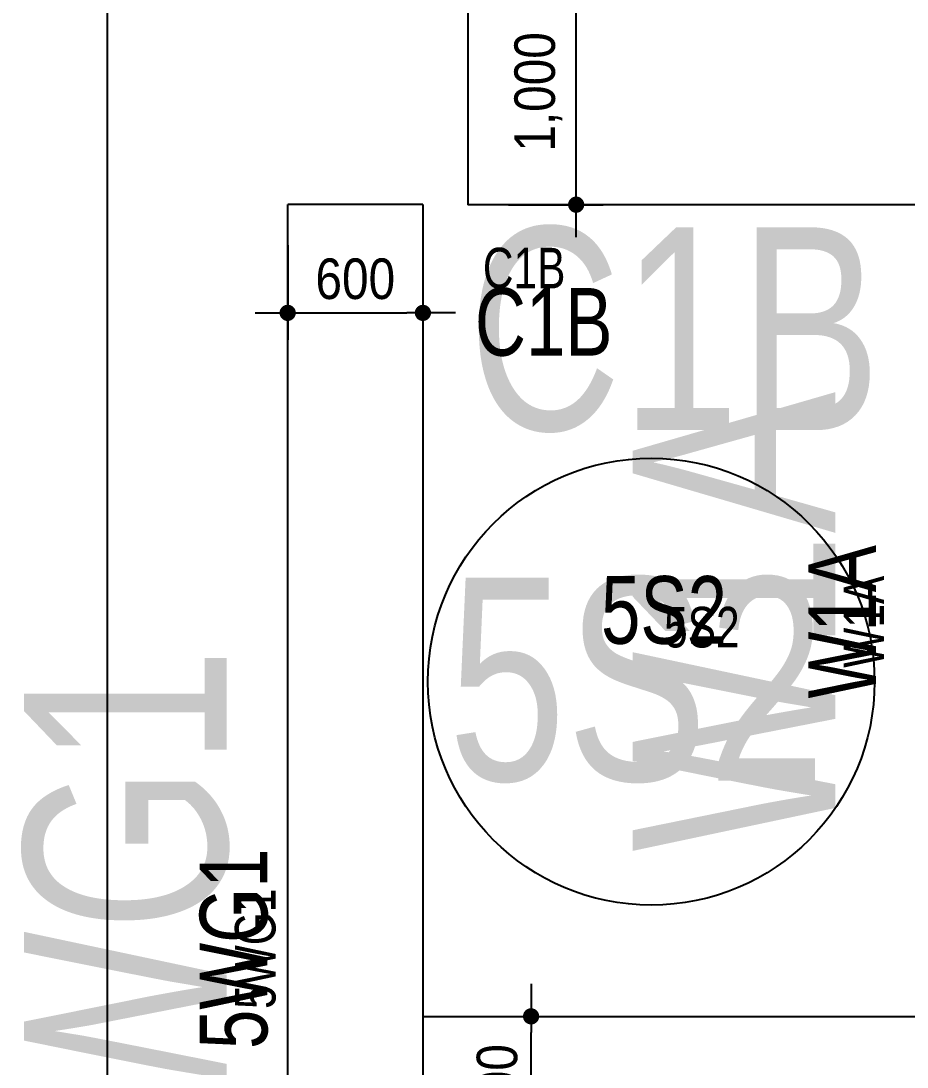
# Model space of a CAD drawing. Header units: millimetres. Extents: x 90970 to 179136, y 102485 to 153500.
# Drawn here: x 90970 to 94902, y 123880 to 128520 of the extents above; entities that cross this region are included whole.
import ezdxf
from ezdxf.enums import TextEntityAlignment as Align

# ---------------------------------------------------------------- set-up
doc = ezdxf.new("R2010")
doc.units = ezdxf.units.MM
doc.linetypes.add('HID', pattern=[2.3, 1.5, -0.8])
doc.layers.get('Defpoints').update_dxf_attribs({"color": 159})
for name, color, linetype in [('^DECK', 130, 'Continuous'), ('COLUMN-TEXT', 2, 'Continuous'), ('COLUMN-TEXT @ 100', 2, 'Continuous'), ('COLUMN-TEXT @ 300', 2, 'Continuous'), ('COLUMN-TEXT @ 60', 2, 'Continuous'), ('GIRDER-TEXT', 7, 'Continuous'), ('GIRDER-TEXT @ 100', 7, 'Continuous'), ('GIRDER-TEXT @ 300', 7, 'Continuous'), ('GIRDER-TEXT @ 60', 7, 'Continuous'), ('TXT-SLAB', 6, 'Continuous'), ('TXT-SLAB @ 100', 6, 'Continuous'), ('TXT-SLAB @ 300', 6, 'Continuous'), ('TXT-SLAB @ 60', 6, 'Continuous'), ('WALL-TEXT', 6, 'Continuous'), ('WALL-TEXT @ 100', 6, 'Continuous'), ('WALL-TEXT @ 300', 6, 'Continuous'), ('WALL-TEXT @ 60', 6, 'Continuous'), ('보(girder)', 7, 'HID')]:
    doc.layers.add(name, color=color, linetype=linetype)
doc.layers.add('NOPLOT', color=191, linetype='Continuous', plot=False)
doc.styles.add('Gdim', font='Dotum.ttf', dxfattribs={"width": 0.9})
doc.styles.add('Gtx', font='Dotum.ttf')
doc.dimstyles.new('Gdim200', dxfattribs={"dimscale": 200, "dimtxt": 3, "dimasz": 1.2, "dimexe": 2, "dimexo": 3, "dimgap": 1, "dimtad": 1, "dimdsep": 46, "dimlunit": 6, "dimtxsty": 'Gdim', "dimblk1": '_CIDOT', "dimblk2": '_CIDOT', "dimsah": 1, "dimcen": 2.5, "dimdle": 2, "dimclrd": 1, "dimclre": 1, "dimclrt": 3, "dimazin": 2, "dimtfac": 1, "dimtix": 1, "dimtmove": 2, "dimatfit": 3, "dimldrblk": '_CIDOT', "dimfxl": 0, "dimtolj": 1, "dimtzin": 0, "dimarcsym": 0})

# ---------------------------------------------------------------- blocks, each defined once
blk = doc.blocks.new('_CIDOT')
at = {"color": 0, "linetype": 'ByBlock'}
blk.add_line((2, 0), (-1, 0), dxfattribs=at)
at = {"color": 0, "linetype": 'ByBlock', "const_width": 0.5}
blk.add_lwpolyline([(-0.25, 0, 1), (0.25, 0, 1)], format="xyb", close=True, dxfattribs=at)
blk = doc.blocks.new('*D307')
at = {"layer": 'Defpoints', "color": 155, "lineweight": -2, "transparency": 16777216}
for p, q in [((-1725.5, 900), (-1305.5, 900)), ((-1425.5, -28), (-1425.5, 828)), ((-1725.5, -100), (-1305.5, -100))]:
    blk.add_line(p, q, dxfattribs=at)
at = {"layer": 'Defpoints', "color": 0, "transparency": 16777216}
for p in [(-1905.5, 900), (-1425.5, 900), (-1905.5, -100)]:
    blk.add_point(p, dxfattribs=at)
at = {"layer": 'Defpoints', "color": 155, "lineweight": -2, "transparency": 16777216, "xscale": 71.99999999999994, "yscale": 71.99999999999994, "zscale": 71.99999999999994}
for p, rotation in [((-1425.5, 900), 90), ((-1425.5, -100), 270)]:
    blk.add_blockref('_CIDOT', p, dxfattribs=dict(at, rotation=rotation))
at = {"layer": 'Defpoints', "color": 3, "transparency": 16777216, "insert": (-1592.9, 400), "char_height": 180, "attachment_point": 5, "rotation": 90, "style": 'Gdim'}
blk.add_mtext('\\A1;{\\C155;1,000}', dxfattribs=at)
blk = doc.blocks.new('*D325')
at = {"layer": 'Defpoints', "color": 155, "lineweight": -2, "transparency": 16777216}
for p, q in [((-1725.5, 700), (-1305.5, 700)), ((-1425.5, 172), (-1425.5, 628)), ((-1725.5, 100), (-1305.5, 100))]:
    blk.add_line(p, q, dxfattribs=at)
at = {"layer": 'Defpoints', "color": 0, "transparency": 16777216}
for p in [(-1905.5, 700), (-1425.5, 700), (-1905.5, 100)]:
    blk.add_point(p, dxfattribs=at)
at = {"layer": 'Defpoints', "color": 155, "lineweight": -2, "transparency": 16777216, "xscale": 71.99999999999994, "yscale": 71.99999999999994, "zscale": 71.99999999999994}
for p, rotation in [((-1425.5, 700), 90), ((-1425.5, 100), 270)]:
    blk.add_blockref('_CIDOT', p, dxfattribs=dict(at, rotation=rotation))
at = {"layer": 'Defpoints', "color": 3, "transparency": 16777216, "insert": (-1575.6, 400), "char_height": 180, "attachment_point": 5, "rotation": 90, "style": 'Gdim'}
blk.add_mtext('\\A1;{\\C155;600}', dxfattribs=at)
blk = doc.blocks.new('*D327')
at = {"layer": 'Defpoints', "color": 155, "lineweight": -2, "transparency": 16777216}
for p, q in [((-1825.5, 700), (-1405.5, 700)), ((-1525.5, 172), (-1525.5, 628)), ((-1825.5, 100), (-1405.5, 100))]:
    blk.add_line(p, q, dxfattribs=at)
at = {"layer": 'Defpoints', "color": 0, "transparency": 16777216}
for p in [(-2005.5, 700), (-1525.5, 700), (-2005.5, 100)]:
    blk.add_point(p, dxfattribs=at)
at = {"layer": 'Defpoints', "color": 155, "lineweight": -2, "transparency": 16777216, "xscale": 71.99999999999994, "yscale": 71.99999999999994, "zscale": 71.99999999999994}
for p, rotation in [((-1525.5, 700), 90), ((-1525.5, 100), 270)]:
    blk.add_blockref('_CIDOT', p, dxfattribs=dict(at, rotation=rotation))
at = {"layer": 'Defpoints', "color": 3, "transparency": 16777216, "insert": (-1675.6, 400), "char_height": 180, "attachment_point": 5, "rotation": 90, "style": 'Gdim'}
blk.add_mtext('\\A1;{\\C155;600}', dxfattribs=at)
blk = doc.blocks.new('*U1095')
at = {"layer": 'GIRDER-TEXT @ 100', "style": 'Gtx', "width": 0.8}
blk.add_text('5WG1', height=300, rotation=90, dxfattribs=at).set_placement((92153.6, 124405), align=Align.BOTTOM_CENTER)
at = {"layer": 'GIRDER-TEXT @ 300', "style": 'Gtx', "width": 0.8}
blk.add_text('5WG1', height=900, rotation=90, dxfattribs=at).set_placement((92153.6, 124405), align=Align.BOTTOM_CENTER)
at = {"layer": 'GIRDER-TEXT @ 60', "style": 'Gtx', "width": 0.8}
blk.add_text('5WG1', height=180, rotation=90, dxfattribs=at).set_placement((92153.6, 124405), align=Align.BOTTOM_CENTER)
blk = doc.blocks.new('*U1129')
at = {"layer": 'WALL-TEXT @ 100', "style": 'Gtx', "width": 0.8}
blk.add_text('W1A', height=300, rotation=90, dxfattribs=at).set_placement((94853.6, 125855, 0), align=Align.BOTTOM_CENTER)
at = {"layer": 'WALL-TEXT @ 300', "style": 'Gtx', "width": 0.8}
blk.add_text('W1A', height=900, rotation=90, dxfattribs=at).set_placement((94853.6, 125855, 0), align=Align.BOTTOM_CENTER)
at = {"layer": 'WALL-TEXT @ 60', "style": 'Gtx', "width": 0.8}
blk.add_text('W1A', height=180, rotation=90, dxfattribs=at).set_placement((94853.6, 125855, 0), align=Align.BOTTOM_CENTER)
blk = doc.blocks.new('*U1236')
at = {"layer": 'COLUMN-TEXT @ 100', "color": 3, "style": 'Gtx', "width": 0.8}
blk.add_text('C1B', height=300, dxfattribs=at).set_placement((92984.2, 127335.4), align=Align.TOP_LEFT)
at = {"layer": 'COLUMN-TEXT @ 300', "color": 3, "style": 'Gtx', "width": 0.8}
blk.add_text('C1B', height=900, dxfattribs=at).set_placement((92953.6, 127605), align=Align.TOP_LEFT)
at = {"layer": 'COLUMN-TEXT @ 60', "color": 3, "style": 'Gtx', "width": 0.8}
blk.add_text('C1B', height=180, dxfattribs=at).set_placement((93019.5, 127513.8), align=Align.TOP_LEFT)
blk = doc.blocks.new('*U1273')
at = {"layer": 'TXT-SLAB @ 100', "style": 'Gtx', "width": 0.8}
blk.add_text('5S2', height=300, dxfattribs=at).set_placement((93543.8, 125757.5))
at = {"layer": 'TXT-SLAB @ 300', "style": 'Gtx', "width": 0.8}
blk.add_text('5S2', height=900, dxfattribs=at).set_placement((92865, 125151))
at = {"layer": 'TXT-SLAB @ 60', "style": 'Gtx', "width": 0.8}
blk.add_text('5S2', height=180, dxfattribs=at).set_placement((93823.5, 125741.2))
blk = doc.blocks.new('*U308')
at = {"layer": 'Defpoints'}
for p, q in [((-1905.451, 900), (-1905.451, -100)), ((6894.549, 900), (6894.549, -100))]:
    blk.add_line(p, q, dxfattribs=at)
at = {"layer": '보(girder)'}
for p, q in [((-1905.451, 900), (6894.549, 900)), ((6894.549, -100), (-1905.451, -100))]:
    blk.add_line(p, q, dxfattribs=at)
at = {"layer": 'Defpoints'}
dim = blk.add_linear_dim(base=(-1425.451, 900), p1=(-1905.451, -100), p2=(-1905.451, 900), angle=90, text='{\\C155;<>}', dimstyle='Gdim200', override={"dimscale": 60, "dimzin": 8, "dimclrd": 155, "dimclre": 155}, dxfattribs=at)
dim.commit()
dim.dimension.update_dxf_attribs({"geometry": '*D307', "text_midpoint": (-1592.914, 400)})
blk = doc.blocks.new('*U326')
at = {"layer": 'Defpoints'}
for p, q in [((-1905.451, 700), (-1905.451, 100)), ((3794.549, 700), (3794.549, 100))]:
    blk.add_line(p, q, dxfattribs=at)
at = {"layer": '보(girder)'}
for p, q in [((-1905.451, 700), (3794.549, 700)), ((3794.549, 100), (-1905.451, 100))]:
    blk.add_line(p, q, dxfattribs=at)
at = {"layer": 'Defpoints'}
dim = blk.add_linear_dim(base=(-1425.451, 700), p1=(-1905.451, 100), p2=(-1905.451, 700), angle=90, text='{\\C155;<>}', dimstyle='Gdim200', override={"dimscale": 60, "dimzin": 8, "dimclrd": 155, "dimclre": 155}, dxfattribs=at)
dim.commit()
dim.dimension.update_dxf_attribs({"geometry": '*D325', "text_midpoint": (-1575.573, 400)})
blk = doc.blocks.new('*U328')
at = {"layer": 'Defpoints'}
blk.add_line((-2005.451, 700), (-2005.451, 100), dxfattribs=at)
at = {"layer": '보(girder)'}
for p, q in [((-2005.451, 700), (4494.549, 700)), ((4494.549, 100), (-2005.451, 100))]:
    blk.add_line(p, q, dxfattribs=at)
at = {"layer": 'Defpoints'}
dim = blk.add_linear_dim(base=(-1525.451, 700), p1=(-2005.451, 100), p2=(-2005.451, 700), angle=90, text='{\\C155;<>}', dimstyle='Gdim200', override={"dimscale": 60, "dimzin": 8, "dimclrd": 155, "dimclre": 155}, dxfattribs=at)
dim.commit()
dim.dimension.update_dxf_attribs({"geometry": '*D327', "text_midpoint": (-1675.573, 400)})

msp = doc.modelspace()

# ---------------------------------------------------------------- linework, layer by layer
at = {"layer": '^DECK', "color": 0}
msp.add_circle((93766.4, 125589.3), 990.9, dxfattribs=at)
at = {"layer": 'NOPLOT'}
for points in [[(91353.6, 150005), (103353.6, 150005), (103353.6, 122185), (91353.6, 122185)], [(91353.6, 130305), (103353.6, 130305), (103353.6, 102485), (91353.6, 102485)]]:
    msp.add_lwpolyline(points, close=True, dxfattribs=at)

# ---------------------------------------------------------------- block references
at = {"layer": 'COLUMN-TEXT'}
msp.add_blockref('*U1236', (0, 0), dxfattribs=at)
at = {"layer": 'GIRDER-TEXT'}
msp.add_blockref('*U1095', (0, 0), dxfattribs=at)
at = {"layer": 'TXT-SLAB'}
msp.add_blockref('*U1273', (0, 0), dxfattribs=at)
at = {"layer": 'WALL-TEXT'}
msp.add_blockref('*U1129', (0, 0), dxfattribs=at)
at = {"layer": '보(girder)'}
for name, p in [('*U308', (94859, 127805)), ('*U326', (94659, 123405))]:
    msp.add_blockref(name, p, dxfattribs=at)
at = {"layer": '보(girder)', "rotation": 270}
msp.add_blockref('*U328', (92053.6, 125699.6), dxfattribs=at)

doc.saveas('drawing.dxf')
